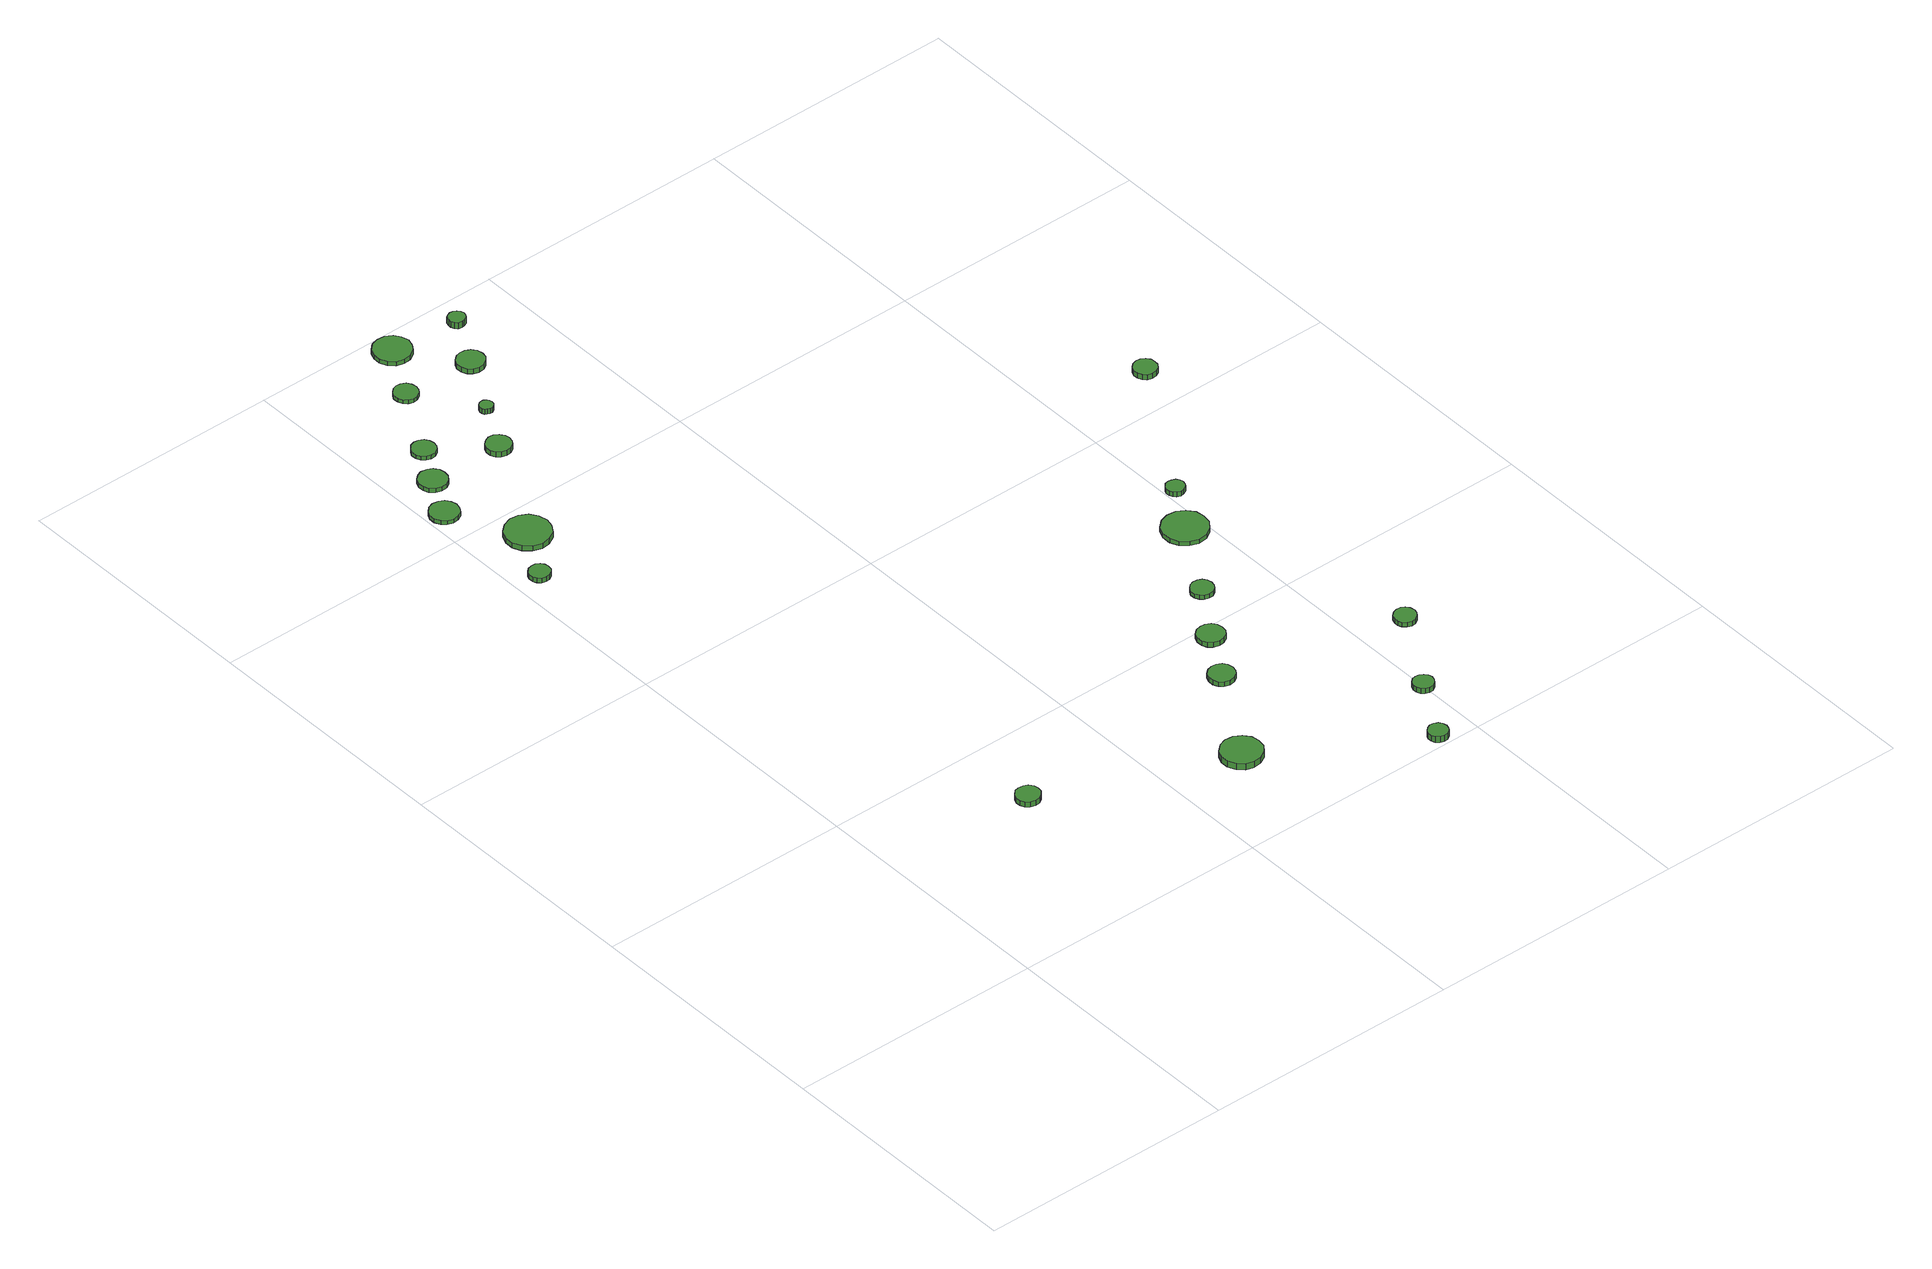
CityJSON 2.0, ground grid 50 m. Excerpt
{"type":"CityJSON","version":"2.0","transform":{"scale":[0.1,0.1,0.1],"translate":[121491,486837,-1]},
"CityObjects":{
"tree1":{"type":"SolitaryVegetationObject","attributes":{"function":"something"},"geometry":[{"type":"MultiSurface","lod":"1","boundaries":[[[0,1,2,3,4,5,6,7,8,9,10,11,12,13,14]],[[15,16,17,18,19,20,21,22,23,24,25,26,27,28,29]],[[0,29,28,1]],[[1,28,27,2]],[[2,27,26,3]],[[3,26,25,4]],[[4,25,24,5]],[[5,24,23,6]],[[6,23,22,7]],[[7,22,21,8]],[[8,21,20,9]],[[9,20,19,10]],[[10,19,18,11]],[[11,18,17,12]],[[12,17,16,13]],[[13,16,15,14]],[[14,15,29,0]]]}]},
"tree2":{"type":"SolitaryVegetationObject","attributes":{"function":"something"},"geometry":[{"type":"MultiSurface","lod":"1","boundaries":[[[30,31,32,33,34,35,36,37,38,39,40,41,42,43,44]],[[45,46,47,48,49,50,51,52,53,54,55,56,57,58,59]],[[30,59,58,31]],[[31,58,57,32]],[[32,57,56,33]],[[33,56,55,34]],[[34,55,54,35]],[[35,54,53,36]],[[36,53,52,37]],[[37,52,51,38]],[[38,51,50,39]],[[39,50,49,40]],[[40,49,48,41]],[[41,48,47,42]],[[42,47,46,43]],[[43,46,45,44]],[[44,45,59,30]]]}]},
"tree3":{"type":"SolitaryVegetationObject","attributes":{"function":"something"},"geometry":[{"type":"MultiSurface","lod":"1","boundaries":[[[60,61,62,63,64,65,66,67,68,69,70,71,72,73,74]],[[75,76,77,78,79,80,81,82,83,84,85,86,87,88,89]],[[60,89,88,61]],[[61,88,87,62]],[[62,87,86,63]],[[63,86,85,64]],[[64,85,84,65]],[[65,84,83,66]],[[66,83,82,67]],[[67,82,81,68]],[[68,81,80,69]],[[69,80,79,70]],[[70,79,78,71]],[[71,78,77,72]],[[72,77,76,73]],[[73,76,75,74]],[[74,75,89,60]]]}]},
"tree4":{"type":"SolitaryVegetationObject","attributes":{"function":"something"},"geometry":[{"type":"MultiSurface","lod":"1","boundaries":[[[90,91,92,93,94,95,96,97,98,99,100,101,102,103,104]],[[105,106,107,108,109,110,111,112,113,114,115,116,117,118,119]],[[90,119,118,91]],[[91,118,117,92]],[[92,117,116,93]],[[93,116,115,94]],[[94,115,114,95]],[[95,114,113,96]],[[96,113,112,97]],[[97,112,111,98]],[[98,111,110,99]],[[99,110,109,100]],[[100,109,108,101]],[[101,108,107,102]],[[102,107,106,103]],[[103,106,105,104]],[[104,105,119,90]]]}]},
"tree5":{"type":"SolitaryVegetationObject","attributes":{"function":"something"},"geometry":[{"type":"MultiSurface","lod":"1","boundaries":[[[120,121,122,123,124,125,126,127,128,129,130,131,132,133,134]],[[135,136,137,138,139,140,141,142,143,144,145,146,147,148,149]],[[120,149,148,121]],[[121,148,147,122]],[[122,147,146,123]],[[123,146,145,124]],[[124,145,144,125]],[[125,144,143,126]],[[126,143,142,127]],[[127,142,141,128]],[[128,141,140,129]],[[129,140,139,130]],[[130,139,138,131]],[[131,138,137,132]],[[132,137,136,133]],[[133,136,135,134]],[[134,135,149,120]]]}]},
"tree6":{"type":"SolitaryVegetationObject","attributes":{"function":"something"},"geometry":[{"type":"MultiSurface","lod":"1","boundaries":[[[150,151,152,153,154,155,156,157,158,159,160,161,162,163,164]],[[165,166,167,168,169,170,171,172,173,174,175,176,177,178,179]],[[150,179,178,151]],[[151,178,177,152]],[[152,177,176,153]],[[153,176,175,154]],[[154,175,174,155]],[[155,174,173,156]],[[156,173,172,157]],[[157,172,171,158]],[[158,171,170,159]],[[159,170,169,160]],[[160,169,168,161]],[[161,168,167,162]],[[162,167,166,163]],[[163,166,165,164]],[[164,165,179,150]]]}]},
"tree7":{"type":"SolitaryVegetationObject","attributes":{"function":"something"},"geometry":[{"type":"MultiSurface","lod":"1","boundaries":[[[180,181,182,183,184,185,186,187,188,189,190,191,192,193,194]],[[195,196,197,198,199,200,201,202,203,204,205,206,207,208,209]],[[180,209,208,181]],[[181,208,207,182]],[[182,207,206,183]],[[183,206,205,184]],[[184,205,204,185]],[[185,204,203,186]],[[186,203,202,187]],[[187,202,201,188]],[[188,201,200,189]],[[189,200,199,190]],[[190,199,198,191]],[[191,198,197,192]],[[192,197,196,193]],[[193,196,195,194]],[[194,195,209,180]]]}]},
"tree8":{"type":"SolitaryVegetationObject","attributes":{"function":"something"},"geometry":[{"type":"MultiSurface","lod":"1","boundaries":[[[210,211,212,213,214,215,216,217,218,219,220,221,222,223,224]],[[225,226,227,228,229,230,231,232,233,234,235,236,237,238,239]],[[210,239,238,211]],[[211,238,237,212]],[[212,237,236,213]],[[213,236,235,214]],[[214,235,234,215]],[[215,234,233,216]],[[216,233,232,217]],[[217,232,231,218]],[[218,231,230,219]],[[219,230,229,220]],[[220,229,228,221]],[[221,228,227,222]],[[222,227,226,223]],[[223,226,225,224]],[[224,225,239,210]]]}]},
"tree9":{"type":"SolitaryVegetationObject","attributes":{"function":"something"},"geometry":[{"type":"MultiSurface","lod":"1","boundaries":[[[240,241,242,243,244,245,246,247,248,249,250,251,252,253,254]],[[255,256,257,258,259,260,261,262,263,264,265,266,267,268,269]],[[240,269,268,241]],[[241,268,267,242]],[[242,267,266,243]],[[243,266,265,244]],[[244,265,264,245]],[[245,264,263,246]],[[246,263,262,247]],[[247,262,261,248]],[[248,261,260,249]],[[249,260,259,250]],[[250,259,258,251]],[[251,258,257,252]],[[252,257,256,253]],[[253,256,255,254]],[[254,255,269,240]]]}]},
"tree10":{"type":"SolitaryVegetationObject","attributes":{"function":"something"},"geometry":[{"type":"MultiSurface","lod":"1","boundaries":[[[270,271,272,273,274,275,276,277,278,279,280,281,282,283,284]],[[285,286,287,288,289,290,291,292,293,294,295,296,297,298,299]],[[270,299,298,271]],[[271,298,297,272]],[[272,297,296,273]],[[273,296,295,274]],[[274,295,294,275]],[[275,294,293,276]],[[276,293,292,277]],[[277,292,291,278]],[[278,291,290,279]],[[279,290,289,280]],[[280,289,288,281]],[[281,288,287,282]],[[282,287,286,283]],[[283,286,285,284]],[[284,285,299,270]]]}]},
"tree11":{"type":"SolitaryVegetationObject","attributes":{"function":"something"},"geometry":[{"type":"MultiSurface","lod":"1","boundaries":[[[300,301,302,303,304,305,306,307,308,309,310,311,312,313,314]],[[315,316,317,318,319,320,321,322,323,324,325,326,327,328,329]],[[300,329,328,301]],[[301,328,327,302]],[[302,327,326,303]],[[303,326,325,304]],[[304,325,324,305]],[[305,324,323,306]],[[306,323,322,307]],[[307,322,321,308]],[[308,321,320,309]],[[309,320,319,310]],[[310,319,318,311]],[[311,318,317,312]],[[312,317,316,313]],[[313,316,315,314]],[[314,315,329,300]]]}]},
"tree12":{"type":"SolitaryVegetationObject","attributes":{"function":"something"},"geometry":[{"type":"MultiSurface","lod":"1","boundaries":[[[330,331,332,333,334,335,336,337,338,339,340,341,342,343,344]],[[345,346,347,348,349,350,351,352,353,354,355,356,357,358,359]],[[330,359,358,331]],[[331,358,357,332]],[[332,357,356,333]],[[333,356,355,334]],[[334,355,354,335]],[[335,354,353,336]],[[336,353,352,337]],[[337,352,351,338]],[[338,351,350,339]],[[339,350,349,340]],[[340,349,348,341]],[[341,348,347,342]],[[342,347,346,343]],[[343,346,345,344]],[[344,345,359,330]]]}]},
"tree13":{"type":"SolitaryVegetationObject","attributes":{"function":"something"},"geometry":[{"type":"MultiSurface","lod":"1","boundaries":[[[360,361,362,363,364,365,366,367,368,369,370,371,372,373,374]],[[375,376,377,378,379,380,381,382,383,384,385,386,387,388,389]],[[360,389,388,361]],[[361,388,387,362]],[[362,387,386,363]],[[363,386,385,364]],[[364,385,384,365]],[[365,384,383,366]],[[366,383,382,367]],[[367,382,381,368]],[[368,381,380,369]],[[369,380,379,370]],[[370,379,378,371]],[[371,378,377,372]],[[372,377,376,373]],[[373,376,375,374]],[[374,375,389,360]]]}]},
"tree14":{"type":"SolitaryVegetationObject","attributes":{"function":"something"},"geometry":[{"type":"MultiSurface","lod":"1","boundaries":[[[390,391,392,393,394,395,396,397,398,399,400,401,402,403,404]],[[405,406,407,408,409,410,411,412,413,414,415,416,417,418,419]],[[390,419,418,391]],[[391,418,417,392]],[[392,417,416,393]],[[393,416,415,394]],[[394,415,414,395]],[[395,414,413,396]],[[396,413,412,397]],[[397,412,411,398]],[[398,411,410,399]],[[399,410,409,400]],[[400,409,408,401]],[[401,408,407,402]],[[402,407,406,403]],[[403,406,405,404]],[[404,405,419,390]]]}]},
"tree15":{"type":"SolitaryVegetationObject","attributes":{"function":"something"},"geometry":[{"type":"MultiSurface","lod":"1","boundaries":[[[420,421,422,423,424,425,426,427,428,429,430,431,432,433,434]],[[435,436,437,438,439,440,441,442,443,444,445,446,447,448,449]],[[420,449,448,421]],[[421,448,447,422]],[[422,447,446,423]],[[423,446,445,424]],[[424,445,444,425]],[[425,444,443,426]],[[426,443,442,427]],[[427,442,441,428]],[[428,441,440,429]],[[429,440,439,430]],[[430,439,438,431]],[[431,438,437,432]],[[432,437,436,433]],[[433,436,435,434]],[[434,435,449,420]]]}]},
"tree16":{"type":"SolitaryVegetationObject","attributes":{"function":"something"},"geometry":[{"type":"MultiSurface","lod":"1","boundaries":[[[450,451,452,453,454,455,456,457,458,459,460,461,462,463,464]],[[465,466,467,468,469,470,471,472,473,474,475,476,477,478,479]],[[450,479,478,451]],[[451,478,477,452]],[[452,477,476,453]],[[453,476,475,454]],[[454,475,474,455]],[[455,474,473,456]],[[456,473,472,457]],[[457,472,471,458]],[[458,471,470,459]],[[459,470,469,460]],[[460,469,468,461]],[[461,468,467,462]],[[462,467,466,463]],[[463,466,465,464]],[[464,465,479,450]]]}]},
"tree17":{"type":"SolitaryVegetationObject","attributes":{"function":"something"},"geometry":[{"type":"MultiSurface","lod":"1","boundaries":[[[480,481,482,483,484,485,486,487,488,489,490,491,492,493,494]],[[495,496,497,498,499,500,501,502,503,504,505,506,507,508,509]],[[480,509,508,481]],[[481,508,507,482]],[[482,507,506,483]],[[483,506,505,484]],[[484,505,504,485]],[[485,504,503,486]],[[486,503,502,487]],[[487,502,501,488]],[[488,501,500,489]],[[489,500,499,490]],[[490,499,498,491]],[[491,498,497,492]],[[492,497,496,493]],[[493,496,495,494]],[[494,495,509,480]]]}]},
"tree18":{"type":"SolitaryVegetationObject","attributes":{"function":"something"},"geometry":[{"type":"MultiSurface","lod":"1","boundaries":[[[510,511,512,513,514,515,516,517,518,519,520,521,522,523,524]],[[525,526,527,528,529,530,531,532,533,534,535,536,537,538,539]],[[510,539,538,511]],[[511,538,537,512]],[[512,537,536,513]],[[513,536,535,514]],[[514,535,534,515]],[[515,534,533,516]],[[516,533,532,517]],[[517,532,531,518]],[[518,531,530,519]],[[519,530,529,520]],[[520,529,528,521]],[[521,528,527,522]],[[522,527,526,523]],[[523,526,525,524]],[[524,525,539,510]]]}]},
"tree19":{"type":"SolitaryVegetationObject","attributes":{"function":"something"},"geometry":[{"type":"MultiSurface","lod":"1","boundaries":[[[540,541,542,543,544,545,546,547,548,549,550,551,552,553,554]],[[555,556,557,558,559,560,561,562,563,564,565,566,567,568,569]],[[540,569,568,541]],[[541,568,567,542]],[[542,567,566,543]],[[543,566,565,544]],[[544,565,564,545]],[[545,564,563,546]],[[546,563,562,547]],[[547,562,561,548]],[[548,561,560,549]],[[549,560,559,550]],[[550,559,558,551]],[[551,558,557,552]],[[552,557,556,553]],[[553,556,555,554]],[[554,555,569,540]]]}]},
"tree20":{"type":"SolitaryVegetationObject","attributes":{"function":"something"},"geometry":[{"type":"MultiSurface","lod":"1","boundaries":[[[570,571,572,573,574,575,576,577,578,579,580,581,582,583,584]],[[585,586,587,588,589,590,591,592,593,594,595,596,597,598,599]],[[570,599,598,571]],[[571,598,597,572]],[[572,597,596,573]],[[573,596,595,574]],[[574,595,594,575]],[[575,594,593,576]],[[576,593,592,577]],[[577,592,591,578]],[[578,591,590,579]],[[579,590,589,580]],[[580,589,588,581]],[[581,588,587,582]],[[582,587,586,583]],[[583,586,585,584]],[[584,585,599,570]]]}]},
"tree21":{"type":"SolitaryVegetationObject","attributes":{"function":"something"},"geometry":[{"type":"MultiSurface","lod":"1","boundaries":[[[600,601,602,603,604,605,606,607,608,609,610,611,612,613,614]],[[615,616,617,618,619,620,621,622,623,624,625,626,627,628,629]],[[600,629,628,601]],[[601,628,627,602]],[[602,627,626,603]],[[603,626,625,604]],[[604,625,624,605]],[[605,624,623,606]],[[606,623,622,607]],[[607,622,621,608]],[[608,621,620,609]],[[609,620,619,610]],[[610,619,618,611]],[[611,618,617,612]],[[612,617,616,613]],[[613,616,615,614]],[[614,615,629,600]]]}]},
"tree22":{"type":"SolitaryVegetationObject","attributes":{"function":"something"},"geometry":[{"type":"MultiSurface","lod":"1","boundaries":[[[630,631,632,633,634,635,636,637,638,639,640,641,642,643,644]],[[645,646,647,648,649,650,651,652,653,654,655,656,657,658,659]],[[630,659,658,631]],[[631,658,657,632]],[[632,657,656,633]],[[633,656,655,634]],[[634,655,654,635]],[[635,654,653,636]],[[636,653,652,637]],[[637,652,651,638]],[[638,651,650,639]],[[639,650,649,640]],[[640,649,648,641]],[[641,648,647,642]],[[642,647,646,643]],[[643,646,645,644]],[[644,645,659,630]]]}]}
},
"vertices":[
[318,346,18],[316,355,18],[310,363,18],[302,367,18],[292,368,18],[283,366,18],[276,359,18],[272,350,18],[272,341,18],[276,332,18],[283,326,18],[292,323,18],[302,324,18],[310,329,18],[316,336,18],[316,336,7],[310,329,7],[302,324,7],[292,323,7],[283,326,7],[276,332,7],[272,341,7],[272,350,7],[276,359,7],[283,366,7],[292,368,7],[302,367,7],[310,363,7],[316,355,7],[318,346,7],
[71,1338,17],[70,1346,17],[65,1352,17],[58,1357,17],[49,1357,17],[41,1355,17],[35,1349,17],[32,1342,17],[32,1333,17],[35,1326,17],[41,1320,17],[49,1318,17],[58,1319,17],[65,1323,17],[70,1329,17],[70,1329,7],[65,1323,7],[58,1319,7],[49,1318,7],[41,1320,7],[35,1326,7],[32,1333,7],[32,1342,7],[35,1349,7],[41,1355,7],[49,1357,7],[58,1357,7],[65,1352,7],[70,1346,7],[71,1338,7],
[63,1568,14],[60,1579,14],[54,1589,14],[44,1594,14],[32,1596,14],[21,1592,14],[13,1584,14],[8,1574,14],[8,1562,14],[13,1552,14],[21,1544,14],[32,1540,14],[44,1542,14],[54,1547,14],[60,1557,14],[60,1557,6],[54,1547,6],[44,1542,6],[32,1540,6],[21,1544,6],[13,1552,6],[8,1562,6],[8,1574,6],[13,1584,6],[21,1592,6],[32,1596,6],[44,1594,6],[54,1589,6],[60,1579,6],[63,1568,6],
[150,1434,17],[146,1451,17],[136,1466,17],[120,1475,17],[103,1477,17],[86,1471,17],[72,1459,17],[65,1443,17],[65,1425,17],[72,1409,17],[86,1397,17],[103,1391,17],[120,1393,17],[136,1402,17],[146,1417,17],[146,1417,6],[136,1402,6],[120,1393,6],[103,1391,6],[86,1397,6],[72,1409,6],[65,1425,6],[65,1443,6],[72,1459,6],[86,1471,6],[103,1477,6],[120,1475,6],[136,1466,6],[146,1451,6],[150,1434,6],
[102,1646,15],[100,1657,15],[93,1666,15],[84,1671,15],[72,1673,15],[62,1669,15],[53,1662,15],[49,1651,15],[49,1640,15],[53,1630,15],[62,1622,15],[72,1619,15],[84,1620,15],[93,1625,15],[100,1635,15],[100,1635,6],[93,1625,6],[84,1620,6],[72,1619,6],[62,1622,6],[53,1630,6],[49,1640,6],[49,1651,6],[53,1662,6],[62,1669,6],[72,1673,6],[84,1671,6],[93,1666,6],[100,1657,6],[102,1646,6],
[140,1719,14],[138,1728,14],[133,1736,14],[124,1741,14],[115,1742,14],[106,1739,14],[99,1732,14],[95,1724,14],[95,1714,14],[99,1705,14],[106,1699,14],[115,1696,14],[124,1697,14],[133,1702,14],[138,1709,14],[138,1709,6],[133,1702,6],[124,1697,6],[115,1696,6],[106,1699,6],[99,1705,6],[95,1714,6],[95,1724,6],[99,1732,6],[106,1739,6],[115,1742,6],[124,1741,6],[133,1736,6],[138,1728,6],[140,1719,6],
[683,199,21],[680,214,21],[670,227,21],[656,235,21],[640,237,21],[625,232,21],[613,221,21],[606,207,21],[606,191,21],[613,176,21],[625,165,21],[640,160,21],[656,162,21],[670,170,21],[680,183,21],[680,183,8],[670,170,8],[656,162,8],[640,160,8],[625,165,8],[613,176,8],[606,191,8],[606,207,8],[613,221,8],[625,232,8],[640,237,8],[656,235,8],[670,227,8],[680,214,8],[683,199,8],
[244,1644,17],[242,1653,17],[236,1661,17],[228,1667,17],[218,1668,17],[208,1664,17],[201,1658,17],[197,1649,17],[197,1639,17],[201,1629,17],[208,1623,17],[218,1620,17],[228,1621,17],[236,1626,17],[242,1634,17],[242,1634,6],[236,1626,6],[228,1621,6],[218,1620,6],[208,1623,6],[201,1629,6],[197,1639,6],[197,1649,6],[201,1658,6],[208,1664,6],[218,1668,6],[228,1667,6],[236,1661,6],[242,1653,6],[244,1644,6],
[215,1854,14],[213,1863,14],[208,1871,14],[199,1876,14],[190,1877,14],[181,1874,14],[174,1867,14],[170,1859,14],[170,1849,14],[174,1841,14],[181,1834,14],[190,1831,14],[199,1832,14],[208,1837,14],[213,1845,14],[213,1845,6],[208,1837,6],[199,1832,6],[190,1831,6],[181,1834,6],[174,1841,6],[170,1849,6],[170,1859,6],[174,1867,6],[181,1874,6],[190,1877,6],[199,1876,6],[208,1871,6],[213,1863,6],[215,1854,6],
[284,1737,17],[283,1742,17],[280,1746,17],[275,1749,17],[270,1749,17],[265,1748,17],[261,1744,17],[259,1739,17],[259,1734,17],[261,1729,17],[265,1726,17],[270,1724,17],[275,1724,17],[280,1727,17],[283,1731,17],[283,1731,6],[280,1727,6],[275,1724,6],[270,1724,6],[265,1726,6],[261,1729,6],[259,1734,6],[259,1739,6],[261,1744,6],[265,1748,6],[270,1749,6],[275,1749,6],[280,1746,6],[283,1742,6],[284,1737,6],
[285,1956,15],[281,1970,15],[273,1982,15],[260,1990,15],[245,1991,15],[231,1987,15],[220,1977,15],[214,1963,15],[214,1949,15],[220,1935,15],[231,1925,15],[245,1921,15],[260,1922,15],[273,1930,15],[281,1942,15],[281,1942,6],[273,1930,6],[260,1922,6],[245,1921,6],[231,1925,6],[220,1935,6],[214,1949,6],[214,1963,6],[220,1977,6],[231,1987,6],[245,1991,6],[260,1990,6],[273,1982,6],[281,1970,6],[285,1956,6],
[780,381,17],[778,392,17],[772,400,17],[763,405,17],[753,406,17],[743,403,17],[735,396,17],[731,387,17],[731,376,17],[735,367,17],[743,360,17],[753,356,17],[763,358,17],[772,363,17],[778,371,17],[778,371,7],[772,363,7],[763,358,7],[753,356,7],[743,360,7],[735,367,7],[731,376,7],[731,387,7],[735,396,7],[743,403,7],[753,406,7],[763,405,7],[772,400,7],[778,392,7],[780,381,7],
[356,1846,17],[354,1857,17],[347,1866,17],[338,1871,17],[327,1872,17],[317,1869,17],[309,1862,17],[304,1852,17],[304,1841,17],[309,1831,17],[317,1824,17],[327,1821,17],[338,1822,17],[347,1827,17],[354,1836,17],[354,1836,6],[347,1827,6],[338,1822,6],[327,1821,6],[317,1824,6],[309,1831,6],[304,1841,6],[304,1852,6],[309,1862,6],[317,1869,6],[327,1872,6],[338,1871,6],[347,1866,6],[354,1857,6],[356,1846,6],
[950,22,23],[948,30,23],[944,36,23],[937,40,23],[929,41,23],[922,38,23],[916,33,23],[913,26,23],[913,18,23],[916,11,23],[922,6,23],[929,3,23],[937,4,23],[944,8,23],[948,14,23],[948,14,10],[944,8,10],[937,4,10],[929,3,10],[922,6,10],[916,11,10],[913,18,10],[913,26,10],[916,33,10],[922,38,10],[929,41,10],[937,40,10],[944,36,10],[948,30,10],[950,22,10],
[836,475,17],[834,485,17],[828,494,17],[818,499,17],[808,500,17],[797,497,17],[789,490,17],[785,480,17],[785,469,17],[789,459,17],[797,452,17],[808,449,17],[818,450,17],[828,455,17],[834,464,17],[834,464,7],[828,455,7],[818,450,7],[808,449,7],[797,452,7],[789,459,7],[785,469,7],[785,480,7],[789,490,7],[797,497,7],[808,500,7],[818,499,7],[828,494,7],[834,485,7],[836,475,7],
[399,1945,21],[397,1952,21],[393,1957,21],[387,1960,21],[381,1961,21],[374,1959,21],[369,1955,21],[367,1948,21],[367,1942,21],[369,1936,21],[374,1931,21],[381,1929,21],[387,1930,21],[393,1933,21],[397,1939,21],[397,1939,8],[393,1933,8],[387,1930,8],[381,1929,8],[374,1931,8],[369,1936,8],[367,1942,8],[367,1948,8],[369,1955,8],[374,1959,8],[381,1961,8],[387,1960,8],[393,1957,8],[397,1952,8],[399,1945,8],
[1020,142,18],[1018,150,18],[1013,156,18],[1006,160,18],[998,161,18],[990,159,18],[984,153,18],[981,146,18],[981,138,18],[984,130,18],[990,125,18],[998,122,18],[1006,123,18],[1013,127,18],[1018,134,18],[1018,134,7],[1013,127,7],[1006,123,7],[998,122,7],[990,125,7],[984,130,7],[981,138,7],[981,146,7],[984,153,7],[990,159,7],[998,161,7],[1006,160,7],[1013,156,7],[1018,150,7],[1020,142,7],
[901,579,16],[899,588,16],[894,595,16],[886,599,16],[877,600,16],[868,597,16],[862,591,16],[858,583,16],[858,574,16],[862,566,16],[868,560,16],[877,557,16],[886,558,16],[894,563,16],[899,570,16],[899,570,7],[894,563,7],[886,558,7],[877,557,7],[868,560,7],[862,566,7],[858,574,7],[858,583,7],[862,591,7],[868,597,7],[877,600,7],[886,599,7],[894,595,7],[899,588,7],[901,579,7],
[1006,723,16],[1003,740,16],[992,754,16],[977,763,16],[959,765,16],[943,760,16],[929,748,16],[922,732,16],[922,714,16],[929,698,16],[943,686,16],[959,680,16],[977,682,16],[992,691,16],[1003,705,16],[1003,705,7],[992,691,7],[977,682,7],[959,680,7],[943,686,7],[929,698,7],[922,714,7],[922,732,7],[929,748,7],[943,760,7],[959,765,7],[977,763,7],[992,754,7],[1003,740,7],[1006,723,7],
[1114,299,17],[1112,308,17],[1107,315,17],[1100,319,17],[1091,320,17],[1083,317,17],[1076,311,17],[1073,303,17],[1073,295,17],[1076,287,17],[1083,281,17],[1091,278,17],[1100,279,17],[1107,284,17],[1112,291,17],[1112,291,7],[1107,284,7],[1100,279,7],[1091,278,7],[1083,281,7],[1076,287,7],[1073,295,7],[1073,303,7],[1076,311,7],[1083,317,7],[1091,320,7],[1100,319,7],[1107,315,7],[1112,308,7],[1114,299,7],
[1039,816,16],[1037,823,16],[1033,829,16],[1026,832,16],[1019,833,16],[1012,831,16],[1007,826,16],[1004,819,16],[1004,812,16],[1007,806,16],[1012,801,16],[1019,798,16],[1026,799,16],[1033,803,16],[1037,809,16],[1037,809,6],[1033,803,6],[1026,799,6],[1019,798,6],[1012,801,6],[1007,806,6],[1004,812,6],[1004,819,6],[1007,826,6],[1012,831,6],[1019,833,6],[1026,832,6],[1033,829,6],[1037,823,6],[1039,816,6],
[1210,1092,17],[1209,1101,17],[1203,1108,17],[1195,1113,17],[1186,1114,17],[1177,1111,17],[1171,1105,17],[1167,1096,17],[1167,1087,17],[1171,1079,17],[1177,1073,17],[1186,1070,17],[1195,1071,17],[1203,1075,17],[1209,1083,17],[1209,1083,6],[1203,1075,6],[1195,1071,6],[1186,1070,6],[1177,1073,6],[1171,1079,6],[1167,1087,6],[1167,1096,6],[1171,1105,6],[1177,1111,6],[1186,1114,6],[1195,1113,6],[1203,1108,6],[1209,1101,6],[1210,1092,6]
]}
